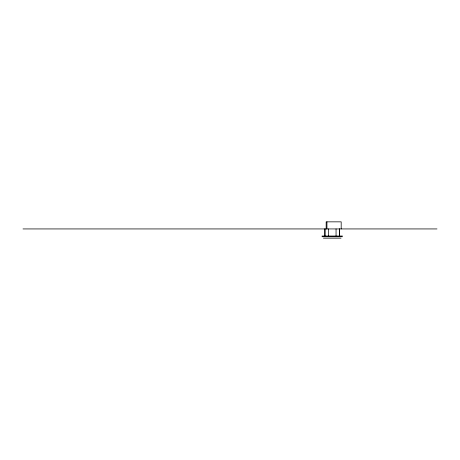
<?xml version="1.0" encoding="UTF-8"?>
<svg xmlns="http://www.w3.org/2000/svg" width="460" height="460" viewBox="0 0 460 460"><rect width="100%" height="100%" fill="white"/><g stroke="black" fill="none" stroke-linecap="round" stroke-linejoin="round"><path stroke-width="0.69" d="M23 228.936L437 228.936M322.017 236.026L342.43 236.026M322.017 236.733L342.43 236.733M323.432 238.153L341.015 238.153M341.188 228.936L341.188 221.846L326.163 221.846L326.163 228.936M339.595 228.936L339.595 236.026M339.451 228.936L339.451 236.026M336.053 228.936L336.053 236.026M328.394 228.936L328.394 236.026M326.939 221.846L326.939 228.936M324.99 228.936L324.99 236.026M324.852 228.936L324.852 236.026"/></g></svg>
